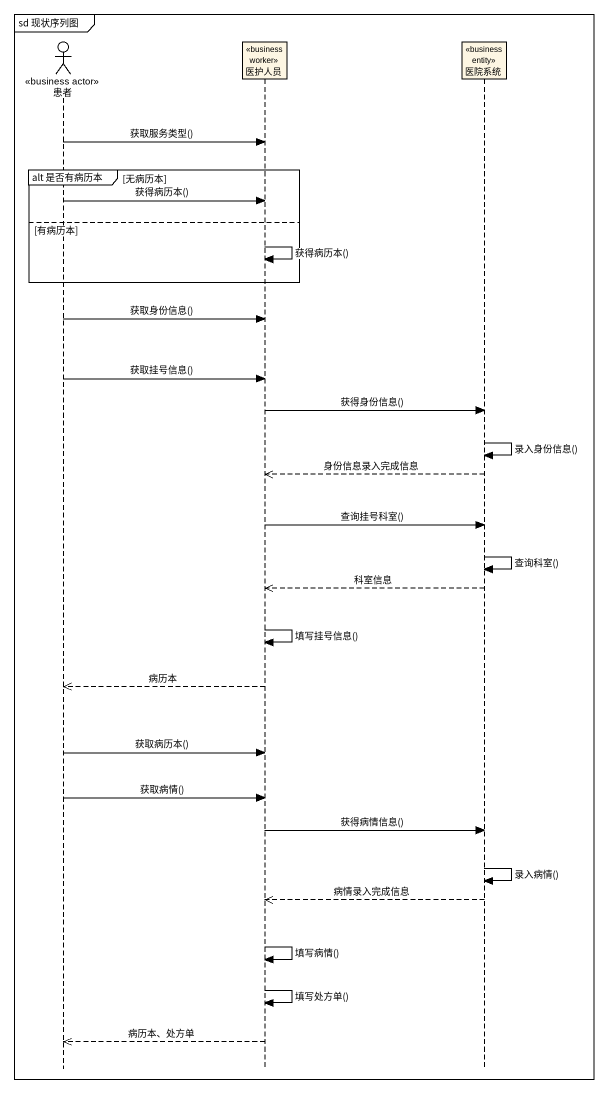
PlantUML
@startuml
mainframe sd 现状序列图
hide footbox
actor 患者 <<business actor>>
participant 医护人员 <<business worker>>
participant 医院系统 <<business entity>>

患者 -> 医护人员 : 获取服务类型()
group alt 是否有病历本 [无病历本]
  患者 -> 医护人员 : 获得病历本()
else 有病历本
  医护人员 -> 医护人员 : 获得病历本()
end
患者 -> 医护人员 : 获取身份信息()
患者 -> 医护人员 : 获取挂号信息()
医护人员 -> 医院系统 : 获得身份信息()
医院系统 -> 医院系统 : 录入身份信息()
医院系统 -->> 医护人员 : 身份信息录入完成信息
医护人员 -> 医院系统 : 查询挂号科室()
医院系统 -> 医院系统 : 查询科室()
医院系统 -->> 医护人员 : 科室信息
医护人员 -> 医护人员 : 填写挂号信息()
医护人员 -->> 患者 : 病历本
患者 -> 医护人员 : 获取病历本()
患者 -> 医护人员 : 获取病情()
医护人员 -> 医院系统 : 获得病情信息()
医院系统 -> 医院系统 : 录入病情()
医院系统 -->> 医护人员 : 病情录入完成信息
医护人员 -> 医护人员 : 填写病情()
医护人员 -> 医护人员 : 填写处方单()
医护人员 -->> 患者 : 病历本、处方单
@enduml
